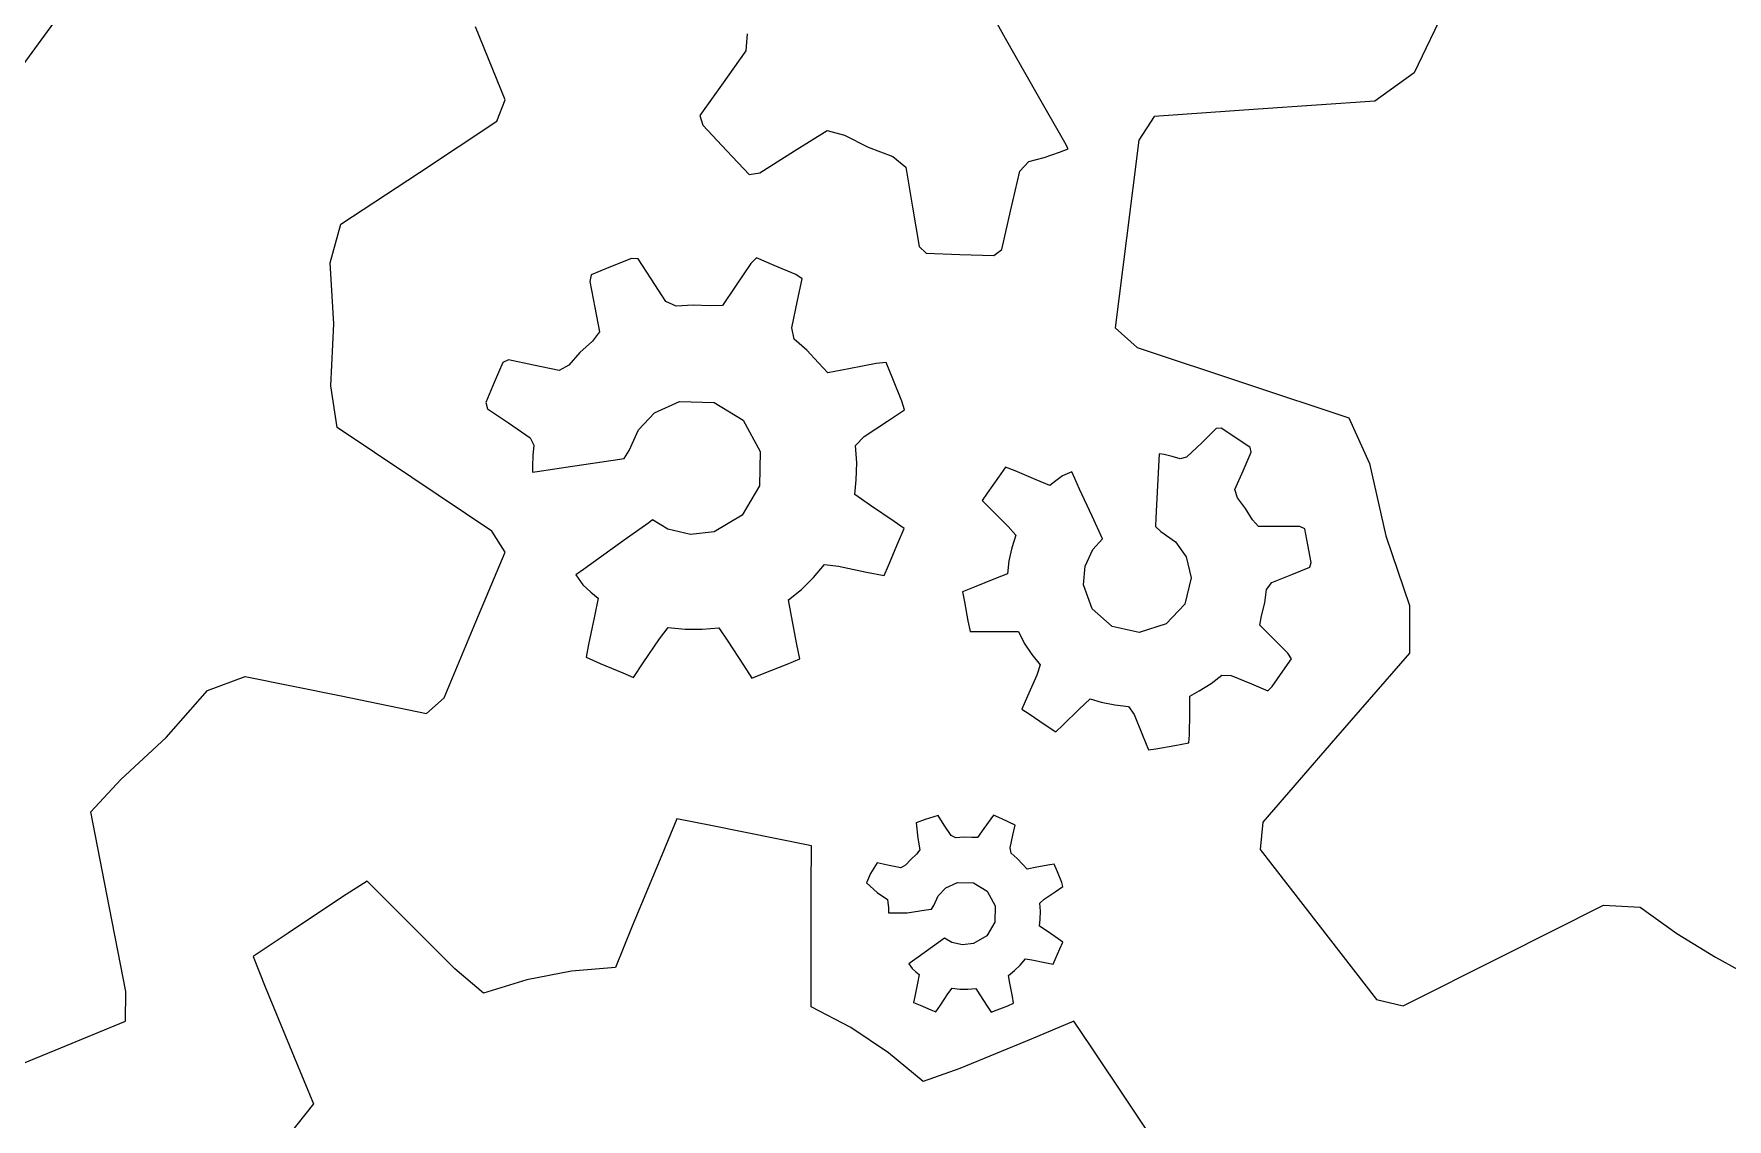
# Model space of a CAD drawing. Header units: metres. Extents: x 1284 to 1630, y 1792 to 2073.
# Drawn here: x 1453.74 to 1466.01, y 1849.93 to 1857.79 of the extents above; entities that cross this region are included whole.
import ezdxf

# ---------------------------------------------------------------- set-up
doc = ezdxf.new("R2010")
doc.units = ezdxf.units.M

msp = doc.modelspace()

# ---------------------------------------------------------------- linework, layer by layer
at = {"layer": 'COMPONENT0'}
for p, q in [((1463.973, 1857.999, 0.001), (1463.738, 1857.511, 0.001)), ((1453.926, 1857.935, 0.001), (1453.284, 1857.062, 0.001)), ((1457.152, 1857.316, 0.001), (1456.936, 1857.844, 0.001)), ((1460.777, 1857.76, 0.001), (1460.716, 1857.868, 0.001)), ((1458.904, 1857.794, 0.001), (1458.896, 1857.669, 0.001)), ((1461.007, 1857.357, 0.001), (1460.777, 1857.76, 0.001)), ((1458.896, 1857.669, 0.001), (1458.719, 1857.422, 0.001)), ((1463.738, 1857.511, 0.001), (1463.453, 1857.306, 0.001)), ((1458.719, 1857.422, 0.001), (1458.562, 1857.202, 0.001)), ((1461.206, 1857.007, 0.001), (1461.007, 1857.357, 0.001)), ((1457.092, 1857.16, 0.001), (1457.152, 1857.316, 0.001)), ((1462.608, 1857.247, 0.001), (1461.854, 1857.194, 0.001)), ((1463.453, 1857.306, 0.001), (1462.608, 1857.247, 0.001)), ((1456.531, 1856.789, 0.001), (1457.092, 1857.16, 0.001)), ((1458.562, 1857.202, 0.001), (1458.584, 1857.132, 0.001)), ((1458.584, 1857.132, 0.001), (1458.759, 1856.946, 0.001)), ((1459.249, 1856.945, 0.001), (1459.486, 1857.094, 0.001)), ((1459.486, 1857.094, 0.001), (1459.611, 1857.059, 0.001)), ((1461.854, 1857.194, 0.001), (1461.743, 1857.022, 0.001)), ((1459.611, 1857.059, 0.001), (1459.783, 1856.973, 0.001)), ((1459.783, 1856.973, 0.001), (1459.961, 1856.905, 0.001)), ((1461.232, 1856.961, 0.001), (1461.206, 1857.007, 0.001)), ((1461.743, 1857.022, 0.001), (1461.653, 1856.313, 0.001)), ((1458.759, 1856.946, 0.001), (1458.92, 1856.775, 0.001)), ((1458.996, 1856.787, 0.001), (1459.249, 1856.945, 0.001)), ((1459.961, 1856.905, 0.001), (1460.056, 1856.826, 0.001)), ((1460.88, 1856.797, 0.001), (1460.945, 1856.867, 0.001)), ((1460.945, 1856.867, 0.001), (1461.058, 1856.897, 0.001)), ((1461.058, 1856.897, 0.001), (1461.169, 1856.935, 0.001)), ((1461.169, 1856.935, 0.001), (1461.232, 1856.961, 0.001)), ((1455.962, 1856.413, 0.001), (1456.531, 1856.789, 0.001)), ((1458.92, 1856.775, 0.001), (1458.996, 1856.787, 0.001)), ((1460.056, 1856.826, 0.001), (1460.104, 1856.538, 0.001)), ((1460.814, 1856.508, 0.001), (1460.88, 1856.797, 0.001)), ((1460.104, 1856.538, 0.001), (1460.151, 1856.253, 0.001)), ((1460.75, 1856.231, 0.001), (1460.814, 1856.508, 0.001)), ((1455.884, 1856.135, 0.001), (1455.962, 1856.413, 0.001)), ((1460.151, 1856.253, 0.001), (1460.202, 1856.203, 0.001)), ((1461.653, 1856.313, 0.001), (1461.572, 1855.664, 0.001)), ((1455.91, 1855.691, 0.001), (1455.884, 1856.135, 0.001)), ((1458.068, 1856.166, 0.001), (1457.915, 1856.105, 0.001)), ((1458.115, 1856.163, 0.001), (1458.068, 1856.166, 0.001)), ((1458.21, 1856.018, 0.001), (1458.115, 1856.163, 0.001)), ((1458.931, 1856.129, 0.001), (1458.82, 1855.965, 0.001)), ((1458.973, 1856.17, 0.001), (1458.931, 1856.129, 0.001)), ((1459.102, 1856.115, 0.001), (1458.973, 1856.17, 0.001)), ((1459.259, 1856.049, 0.001), (1459.102, 1856.115, 0.001)), ((1460.202, 1856.203, 0.001), (1460.446, 1856.195, 0.001)), ((1460.446, 1856.195, 0.001), (1460.693, 1856.188, 0.001)), ((1460.693, 1856.188, 0.001), (1460.75, 1856.231, 0.001)), ((1457.776, 1856.048, 0.001), (1457.765, 1856, 0.001)), ((1457.765, 1856, 0.001), (1457.801, 1855.811, 0.001)), ((1457.915, 1856.105, 0.001), (1457.776, 1856.048, 0.001)), ((1458.317, 1855.854, 0.001), (1458.21, 1856.018, 0.001)), ((1459.304, 1856.017, 0.001), (1459.259, 1856.049, 0.001)), ((1459.271, 1855.86, 0.001), (1459.304, 1856.017, 0.001)), ((1458.82, 1855.965, 0.001), (1458.726, 1855.826, 0.001)), ((1457.801, 1855.811, 0.001), (1457.835, 1855.635, 0.001)), ((1458.39, 1855.82, 0.001), (1458.317, 1855.854, 0.001)), ((1458.515, 1855.828, 0.001), (1458.39, 1855.82, 0.001)), ((1458.638, 1855.823, 0.001), (1458.515, 1855.828, 0.001)), ((1458.726, 1855.826, 0.001), (1458.638, 1855.823, 0.001)), ((1459.23, 1855.664, 0.001), (1459.271, 1855.86, 0.001)), ((1455.888, 1855.243, 0.001), (1455.91, 1855.691, 0.001)), ((1457.835, 1855.635, 0.001), (1457.785, 1855.567, 0.001)), ((1459.245, 1855.582, 0.001), (1459.23, 1855.664, 0.001)), ((1461.572, 1855.664, 0.001), (1461.732, 1855.521, 0.001)), ((1457.785, 1855.567, 0.001), (1457.693, 1855.485, 0.001)), ((1459.338, 1855.501, 0.001), (1459.245, 1855.582, 0.001)), ((1459.423, 1855.41, 0.001), (1459.338, 1855.501, 0.001)), ((1461.732, 1855.521, 0.001), (1462.523, 1855.258, 0.001)), ((1457.134, 1855.412, 0.001), (1457.073, 1855.267, 0.001)), ((1457.176, 1855.431, 0.001), (1457.134, 1855.412, 0.001)), ((1457.358, 1855.393, 0.001), (1457.176, 1855.431, 0.001)), ((1457.542, 1855.355, 0.001), (1457.358, 1855.393, 0.001)), ((1457.612, 1855.393, 0.001), (1457.542, 1855.355, 0.001)), ((1457.693, 1855.485, 0.001), (1457.612, 1855.393, 0.001)), ((1459.49, 1855.337, 0.001), (1459.423, 1855.41, 0.001)), ((1459.84, 1855.404, 0.001), (1459.641, 1855.365, 0.001)), ((1459.912, 1855.411, 0.001), (1459.84, 1855.404, 0.001)), ((1459.96, 1855.293, 0.001), (1459.912, 1855.411, 0.001)), ((1457.073, 1855.267, 0.001), (1457.011, 1855.121, 0.001)), ((1459.641, 1855.365, 0.001), (1459.49, 1855.337, 0.001)), ((1460.026, 1855.131, 0.001), (1459.96, 1855.293, 0.001)), ((1462.523, 1855.258, 0.001), (1463.265, 1855.011, 0.001)), ((1455.934, 1854.942, 0.001), (1455.888, 1855.243, 0.001)), ((1460.045, 1855.068, 0.001), (1460.026, 1855.131, 0.001)), ((1457.011, 1855.121, 0.001), (1457.024, 1855.077, 0.001)), ((1457.024, 1855.077, 0.001), (1457.175, 1854.974, 0.001)), ((1458.118, 1854.925, 0.001), (1458.234, 1855.047, 0.001)), ((1458.234, 1855.047, 0.001), (1458.416, 1855.13, 0.001)), ((1458.416, 1855.13, 0.001), (1458.665, 1855.121, 0.001)), ((1458.665, 1855.121, 0.001), (1458.876, 1854.993, 0.001)), ((1459.923, 1854.988, 0.001), (1460.045, 1855.068, 0.001)), ((1463.265, 1855.011, 0.001), (1463.415, 1854.68, 0.001)), ((1456.476, 1854.578, 0.001), (1455.934, 1854.942, 0.001)), ((1457.175, 1854.974, 0.001), (1457.333, 1854.867, 0.001)), ((1458.051, 1854.774, 0.001), (1458.118, 1854.925, 0.001)), ((1458.876, 1854.993, 0.001), (1459, 1854.768, 0.001)), ((1459.752, 1854.876, 0.001), (1459.923, 1854.988, 0.001)), ((1462.303, 1854.933, 0.001), (1462.199, 1854.831, 0.001)), ((1462.34, 1854.936, 0.001), (1462.303, 1854.933, 0.001)), ((1462.445, 1854.866, 0.001), (1462.34, 1854.936, 0.001)), ((1457.333, 1854.867, 0.001), (1457.36, 1854.812, 0.001)), ((1457.36, 1854.812, 0.001), (1457.352, 1854.737, 0.001)), ((1458.014, 1854.717, 0.001), (1458.051, 1854.774, 0.001)), ((1459, 1854.768, 0.001), (1458.994, 1854.518, 0.001)), ((1459.689, 1854.81, 0.001), (1459.752, 1854.876, 0.001)), ((1459.699, 1854.685, 0.001), (1459.689, 1854.81, 0.001)), ((1462.199, 1854.831, 0.001), (1462.089, 1854.726, 0.001)), ((1462.549, 1854.797, 0.001), (1462.445, 1854.866, 0.001)), ((1462.557, 1854.762, 0.001), (1462.549, 1854.797, 0.001)), ((1457.352, 1854.737, 0.001), (1457.349, 1854.662, 0.001)), ((1457.349, 1854.662, 0.001), (1457.35, 1854.618, 0.001)), ((1457.383, 1854.623, 0.001), (1457.639, 1854.661, 0.001)), ((1457.639, 1854.661, 0.001), (1457.935, 1854.705, 0.001)), ((1457.935, 1854.705, 0.001), (1458.014, 1854.717, 0.001)), ((1459.696, 1854.561, 0.001), (1459.699, 1854.685, 0.001)), ((1460.776, 1854.654, 0.001), (1460.726, 1854.582, 0.001)), ((1460.846, 1854.626, 0.001), (1460.776, 1854.654, 0.001)), ((1461.891, 1854.751, 0.001), (1461.879, 1854.521, 0.001)), ((1461.926, 1854.745, 0.001), (1461.891, 1854.751, 0.001)), ((1461.985, 1854.731, 0.001), (1461.926, 1854.745, 0.001)), ((1462.042, 1854.714, 0.001), (1461.985, 1854.731, 0.001)), ((1462.089, 1854.726, 0.001), (1462.042, 1854.714, 0.001)), ((1462.498, 1854.628, 0.001), (1462.557, 1854.762, 0.001)), ((1463.415, 1854.68, 0.001), (1463.533, 1854.156, 0.001)), ((1457.054, 1854.189, 0.001), (1456.476, 1854.578, 0.001)), ((1457.35, 1854.618, 0.001), (1457.383, 1854.623, 0.001)), ((1458.994, 1854.518, 0.001), (1458.869, 1854.306, 0.001)), ((1459.686, 1854.455, 0.001), (1459.696, 1854.561, 0.001)), ((1460.726, 1854.582, 0.001), (1460.645, 1854.466, 0.001)), ((1461, 1854.562, 0.001), (1460.846, 1854.626, 0.001)), ((1461.099, 1854.521, 0.001), (1461, 1854.562, 0.001)), ((1461.142, 1854.555, 0.001), (1461.099, 1854.521, 0.001)), ((1461.191, 1854.592, 0.001), (1461.142, 1854.555, 0.001)), ((1461.257, 1854.62, 0.001), (1461.191, 1854.592, 0.001)), ((1461.279, 1854.572, 0.001), (1461.257, 1854.62, 0.001)), ((1461.314, 1854.495, 0.001), (1461.279, 1854.572, 0.001)), ((1461.879, 1854.521, 0.001), (1461.866, 1854.287, 0.001)), ((1462.439, 1854.492, 0.001), (1462.498, 1854.628, 0.001)), ((1459.8, 1854.377, 0.001), (1459.686, 1854.455, 0.001)), ((1460.645, 1854.466, 0.001), (1460.608, 1854.411, 0.001)), ((1460.608, 1854.411, 0.001), (1460.679, 1854.341, 0.001)), ((1461.405, 1854.298, 0.001), (1461.314, 1854.495, 0.001)), ((1462.458, 1854.432, 0.001), (1462.439, 1854.492, 0.001)), ((1462.516, 1854.355, 0.001), (1462.458, 1854.432, 0.001)), ((1458.869, 1854.306, 0.001), (1458.666, 1854.185, 0.001)), ((1459.971, 1854.261, 0.001), (1459.8, 1854.377, 0.001)), ((1460.679, 1854.341, 0.001), (1460.796, 1854.224, 0.001)), ((1461.48, 1854.134, 0.001), (1461.405, 1854.298, 0.001)), ((1461.866, 1854.287, 0.001), (1461.863, 1854.224, 0.001)), ((1462.566, 1854.272, 0.001), (1462.516, 1854.355, 0.001)), ((1462.611, 1854.224, 0.001), (1462.566, 1854.272, 0.001)), ((1457.151, 1854.038, 0.001), (1457.054, 1854.189, 0.001)), ((1458.192, 1854.251, 0.001), (1458.032, 1854.137, 0.001)), ((1458.219, 1854.271, 0.001), (1458.192, 1854.251, 0.001)), ((1458.331, 1854.204, 0.001), (1458.219, 1854.271, 0.001)), ((1458.494, 1854.165, 0.001), (1458.331, 1854.204, 0.001)), ((1458.666, 1854.185, 0.001), (1458.494, 1854.165, 0.001)), ((1460.043, 1854.21, 0.001), (1459.971, 1854.261, 0.001)), ((1459.998, 1854.104, 0.001), (1460.043, 1854.21, 0.001)), ((1460.796, 1854.224, 0.001), (1460.852, 1854.162, 0.001)), ((1460.852, 1854.162, 0.001), (1460.822, 1854.07, 0.001)), ((1461.863, 1854.224, 0.001), (1461.902, 1854.187, 0.001)), ((1461.902, 1854.187, 0.001), (1462.009, 1854.112, 0.001)), ((1462.755, 1854.223, 0.001), (1462.611, 1854.224, 0.001)), ((1462.909, 1854.223, 0.001), (1462.755, 1854.223, 0.001)), ((1462.945, 1854.207, 0.001), (1462.909, 1854.223, 0.001)), ((1462.967, 1854.091, 0.001), (1462.945, 1854.207, 0.001)), ((1463.533, 1854.156, 0.001), (1463.705, 1853.652, 0.001)), ((1456.94, 1853.534, 0.001), (1457.151, 1854.038, 0.001)), ((1458.032, 1854.137, 0.001), (1457.807, 1853.976, 0.001)), ((1459.929, 1853.941, 0.001), (1459.998, 1854.104, 0.001)), ((1460.822, 1854.07, 0.001), (1460.801, 1853.975, 0.001)), ((1461.353, 1853.937, 0.001), (1461.41, 1854.057, 0.001)), ((1461.41, 1854.057, 0.001), (1461.48, 1854.134, 0.001)), ((1462.009, 1854.112, 0.001), (1462.086, 1854.005, 0.001)), ((1462.991, 1853.964, 0.001), (1462.967, 1854.091, 0.001)), ((1457.72, 1853.913, 0.001), (1457.665, 1853.874, 0.001)), ((1457.807, 1853.976, 0.001), (1457.72, 1853.913, 0.001)), ((1459.387, 1853.854, 0.001), (1459.466, 1853.949, 0.001)), ((1459.466, 1853.949, 0.001), (1459.566, 1853.937, 0.001)), ((1459.566, 1853.937, 0.001), (1459.77, 1853.894, 0.001)), ((1459.897, 1853.868, 0.001), (1459.929, 1853.941, 0.001)), ((1460.801, 1853.975, 0.001), (1460.791, 1853.881, 0.001)), ((1461.341, 1853.802, 0.001), (1461.353, 1853.937, 0.001)), ((1462.086, 1854.005, 0.001), (1462.122, 1853.852, 0.001)), ((1462.852, 1853.877, 0.001), (1462.981, 1853.929, 0.001)), ((1462.981, 1853.929, 0.001), (1462.991, 1853.964, 0.001)), ((1457.665, 1853.874, 0.001), (1457.715, 1853.8, 0.001)), ((1457.715, 1853.8, 0.001), (1457.773, 1853.749, 0.001)), ((1459.298, 1853.768, 0.001), (1459.387, 1853.854, 0.001)), ((1459.77, 1853.894, 0.001), (1459.897, 1853.868, 0.001)), ((1460.549, 1853.784, 0.001), (1460.465, 1853.75, 0.001)), ((1460.704, 1853.846, 0.001), (1460.549, 1853.784, 0.001)), ((1460.791, 1853.881, 0.001), (1460.704, 1853.846, 0.001)), ((1461.404, 1853.627, 0.001), (1461.341, 1853.802, 0.001)), ((1462.122, 1853.852, 0.001), (1462.076, 1853.661, 0.001)), ((1462.668, 1853.768, 0.001), (1462.707, 1853.819, 0.001)), ((1462.707, 1853.819, 0.001), (1462.852, 1853.877, 0.001)), ((1457.773, 1853.749, 0.001), (1457.826, 1853.705, 0.001)), ((1457.826, 1853.705, 0.001), (1457.799, 1853.573, 0.001)), ((1459.204, 1853.693, 0.001), (1459.298, 1853.768, 0.001)), ((1459.227, 1853.574, 0.001), (1459.204, 1853.693, 0.001)), ((1460.465, 1853.75, 0.001), (1460.479, 1853.677, 0.001)), ((1460.479, 1853.677, 0.001), (1460.505, 1853.54, 0.001)), ((1462.076, 1853.661, 0.001), (1461.942, 1853.518, 0.001)), ((1462.631, 1853.577, 0.001), (1462.655, 1853.671, 0.001)), ((1462.655, 1853.671, 0.001), (1462.668, 1853.768, 0.001)), ((1457.799, 1853.573, 0.001), (1457.756, 1853.368, 0.001)), ((1459.266, 1853.369, 0.001), (1459.227, 1853.574, 0.001)), ((1460.505, 1853.54, 0.001), (1460.52, 1853.463, 0.001)), ((1461.55, 1853.499, 0.001), (1461.404, 1853.627, 0.001)), ((1462.619, 1853.508, 0.001), (1462.631, 1853.577, 0.001)), ((1463.705, 1853.652, 0.001), (1463.704, 1853.306, 0.001)), ((1456.709, 1852.983, 0.001), (1456.94, 1853.534, 0.001)), ((1458.27, 1853.409, 0.001), (1458.334, 1853.493, 0.001)), ((1458.334, 1853.493, 0.001), (1458.455, 1853.479, 0.001)), ((1458.455, 1853.479, 0.001), (1458.579, 1853.479, 0.001)), ((1458.579, 1853.479, 0.001), (1458.7, 1853.49, 0.001)), ((1458.7, 1853.49, 0.001), (1458.764, 1853.393, 0.001)), ((1460.52, 1853.463, 0.001), (1460.606, 1853.463, 0.001)), ((1460.606, 1853.463, 0.001), (1460.773, 1853.462, 0.001)), ((1460.773, 1853.462, 0.001), (1460.87, 1853.462, 0.001)), ((1460.87, 1853.462, 0.001), (1460.913, 1853.378, 0.001)), ((1461.745, 1853.457, 0.001), (1461.55, 1853.499, 0.001)), ((1461.942, 1853.518, 0.001), (1461.745, 1853.457, 0.001)), ((1462.713, 1853.415, 0.001), (1462.619, 1853.508, 0.001)), ((1462.823, 1853.305, 0.001), (1462.713, 1853.415, 0.001)), ((1457.756, 1853.368, 0.001), (1457.738, 1853.276, 0.001)), ((1458.152, 1853.235, 0.001), (1458.27, 1853.409, 0.001)), ((1458.764, 1853.393, 0.001), (1458.879, 1853.218, 0.001)), ((1459.286, 1853.264, 0.001), (1459.266, 1853.369, 0.001)), ((1460.913, 1853.378, 0.001), (1460.967, 1853.297, 0.001)), ((1460.967, 1853.297, 0.001), (1461.029, 1853.222, 0.001)), ((1462.849, 1853.266, 0.001), (1462.823, 1853.305, 0.001)), ((1463.704, 1853.306, 0.001), (1463.169, 1852.69, 0.001)), ((1457.738, 1853.276, 0.001), (1457.84, 1853.232, 0.001)), ((1457.84, 1853.232, 0.001), (1458.004, 1853.163, 0.001)), ((1458.081, 1853.131, 0.001), (1458.152, 1853.235, 0.001)), ((1458.879, 1853.218, 0.001), (1458.94, 1853.124, 0.001)), ((1459.029, 1853.16, 0.001), (1459.194, 1853.227, 0.001)), ((1459.194, 1853.227, 0.001), (1459.286, 1853.264, 0.001)), ((1461.029, 1853.222, 0.001), (1461.003, 1853.146, 0.001)), ((1462.709, 1853.064, 0.001), (1462.786, 1853.175, 0.001)), ((1462.786, 1853.175, 0.001), (1462.849, 1853.266, 0.001)), ((1454.994, 1853.036, 0.001), (1455.269, 1853.138, 0.001)), ((1455.269, 1853.138, 0.001), (1455.963, 1852.996, 0.001)), ((1458.004, 1853.163, 0.001), (1458.081, 1853.131, 0.001)), ((1458.94, 1853.124, 0.001), (1459.029, 1853.16, 0.001)), ((1461.003, 1853.146, 0.001), (1460.937, 1852.995, 0.001)), ((1462.181, 1853.034, 0.001), (1462.266, 1853.086, 0.001)), ((1462.266, 1853.086, 0.001), (1462.344, 1853.146, 0.001)), ((1462.344, 1853.146, 0.001), (1462.411, 1853.144, 0.001)), ((1462.411, 1853.144, 0.001), (1462.559, 1853.083, 0.001)), ((1462.559, 1853.083, 0.001), (1462.677, 1853.034, 0.001)), ((1462.677, 1853.034, 0.001), (1462.709, 1853.064, 0.001)), ((1454.696, 1852.696, 0.001), (1454.994, 1853.036, 0.001)), ((1455.963, 1852.996, 0.001), (1456.581, 1852.87, 0.001)), ((1456.581, 1852.87, 0.001), (1456.709, 1852.983, 0.001)), ((1460.937, 1852.995, 0.001), (1460.896, 1852.901, 0.001)), ((1461.311, 1852.9, 0.001), (1461.39, 1852.976, 0.001)), ((1461.39, 1852.976, 0.001), (1461.471, 1852.952, 0.001)), ((1461.471, 1852.952, 0.001), (1461.568, 1852.931, 0.001)), ((1461.568, 1852.931, 0.001), (1461.668, 1852.92, 0.001)), ((1462.112, 1852.873, 0.001), (1462.113, 1852.994, 0.001)), ((1462.113, 1852.994, 0.001), (1462.181, 1853.034, 0.001)), ((1460.896, 1852.901, 0.001), (1460.948, 1852.866, 0.001)), ((1460.948, 1852.866, 0.001), (1461.065, 1852.788, 0.001)), ((1461.192, 1852.785, 0.001), (1461.311, 1852.9, 0.001)), ((1461.668, 1852.92, 0.001), (1461.71, 1852.861, 0.001)), ((1461.71, 1852.861, 0.001), (1461.77, 1852.712, 0.001)), ((1462.11, 1852.714, 0.001), (1462.112, 1852.873, 0.001)), ((1454.367, 1852.392, 0.001), (1454.696, 1852.696, 0.001)), ((1461.065, 1852.788, 0.001), (1461.141, 1852.737, 0.001)), ((1461.141, 1852.737, 0.001), (1461.192, 1852.785, 0.001)), ((1461.77, 1852.712, 0.001), (1461.813, 1852.606, 0.001)), ((1462.105, 1852.657, 0.001), (1462.11, 1852.714, 0.001)), ((1463.169, 1852.69, 0.001), (1462.641, 1852.082, 0.001)), ((1461.813, 1852.606, 0.001), (1461.866, 1852.612, 0.001)), ((1461.866, 1852.612, 0.001), (1462.004, 1852.638, 0.001)), ((1462.004, 1852.638, 0.001), (1462.105, 1852.657, 0.001)), ((1454.149, 1852.157, 0.001), (1454.367, 1852.392, 0.001)), ((1454.266, 1851.561, 0.001), (1454.149, 1852.157, 0.001)), ((1458.396, 1852.106, 0.001), (1458.286, 1851.842, 0.001)), ((1458.655, 1852.054, 0.001), (1458.396, 1852.106, 0.001)), ((1460.195, 1852.102, 0.001), (1460.129, 1852.076, 0.001)), ((1460.129, 1852.076, 0.001), (1460.141, 1851.965, 0.001)), ((1460.288, 1852.129, 0.001), (1460.195, 1852.102, 0.001)), ((1460.333, 1852.061, 0.001), (1460.288, 1852.129, 0.001)), ((1460.691, 1852.132, 0.001), (1460.619, 1852.036, 0.001)), ((1460.751, 1852.107, 0.001), (1460.691, 1852.132, 0.001)), ((1460.846, 1852.061, 0.001), (1460.751, 1852.107, 0.001)), ((1462.641, 1852.082, 0.001), (1462.622, 1851.883, 0.001)), ((1459.121, 1851.961, 0.001), (1458.655, 1852.054, 0.001)), ((1459.371, 1851.911, 0.001), (1459.121, 1851.961, 0.001)), ((1460.141, 1851.965, 0.001), (1460.157, 1851.882, 0.001)), ((1460.383, 1851.985, 0.001), (1460.333, 1852.061, 0.001)), ((1460.417, 1851.969, 0.001), (1460.383, 1851.985, 0.001)), ((1460.476, 1851.972, 0.001), (1460.417, 1851.969, 0.001)), ((1460.533, 1851.97, 0.001), (1460.476, 1851.972, 0.001)), ((1460.575, 1851.971, 0.001), (1460.533, 1851.97, 0.001)), ((1460.619, 1852.036, 0.001), (1460.575, 1851.971, 0.001)), ((1460.811, 1851.895, 0.001), (1460.831, 1851.987, 0.001)), ((1460.831, 1851.987, 0.001), (1460.846, 1852.061, 0.001)), ((1458.286, 1851.842, 0.001), (1458.073, 1851.328, 0.001)), ((1459.37, 1851.613, 0.001), (1459.371, 1851.911, 0.001)), ((1460.133, 1851.85, 0.001), (1460.09, 1851.811, 0.001)), ((1460.157, 1851.882, 0.001), (1460.133, 1851.85, 0.001)), ((1460.818, 1851.857, 0.001), (1460.811, 1851.895, 0.001)), ((1460.862, 1851.819, 0.001), (1460.818, 1851.857, 0.001)), ((1460.902, 1851.776, 0.001), (1460.862, 1851.819, 0.001)), ((1462.622, 1851.883, 0.001), (1463.04, 1851.344, 0.001)), ((1459.8, 1851.71, 0.001), (1459.771, 1851.641, 0.001)), ((1459.848, 1851.786, 0.001), (1459.8, 1851.71, 0.001)), ((1459.933, 1851.768, 0.001), (1459.848, 1851.786, 0.001)), ((1460.019, 1851.751, 0.001), (1459.933, 1851.768, 0.001)), ((1460.052, 1851.769, 0.001), (1460.019, 1851.751, 0.001)), ((1460.09, 1851.811, 0.001), (1460.052, 1851.769, 0.001)), ((1460.933, 1851.741, 0.001), (1460.902, 1851.776, 0.001)), ((1461.003, 1851.755, 0.001), (1460.933, 1851.741, 0.001)), ((1461.097, 1851.773, 0.001), (1461.003, 1851.755, 0.001)), ((1461.13, 1851.777, 0.001), (1461.097, 1851.773, 0.001)), ((1461.153, 1851.721, 0.001), (1461.13, 1851.777, 0.001)), ((1461.184, 1851.645, 0.001), (1461.153, 1851.721, 0.001)), ((1456.152, 1851.655, 0.001), (1455.973, 1851.54, 0.001)), ((1456.396, 1851.411, 0.001), (1456.152, 1851.655, 0.001)), ((1459.37, 1851.055, 0.001), (1459.37, 1851.613, 0.001)), ((1459.771, 1851.641, 0.001), (1459.848, 1851.572, 0.001)), ((1460.289, 1851.549, 0.001), (1460.344, 1851.606, 0.001)), ((1460.344, 1851.606, 0.001), (1460.429, 1851.645, 0.001)), ((1460.429, 1851.645, 0.001), (1460.546, 1851.641, 0.001)), ((1460.546, 1851.641, 0.001), (1460.645, 1851.581, 0.001)), ((1460.645, 1851.581, 0.001), (1460.703, 1851.475, 0.001)), ((1461.056, 1851.525, 0.001), (1461.136, 1851.578, 0.001)), ((1461.136, 1851.578, 0.001), (1461.193, 1851.615, 0.001)), ((1461.193, 1851.615, 0.001), (1461.184, 1851.645, 0.001)), ((1454.404, 1850.854, 0.001), (1454.266, 1851.561, 0.001)), ((1455.973, 1851.54, 0.001), (1455.58, 1851.278, 0.001)), ((1459.848, 1851.572, 0.001), (1459.921, 1851.522, 0.001)), ((1459.921, 1851.522, 0.001), (1459.93, 1851.461, 0.001)), ((1459.93, 1851.461, 0.001), (1459.929, 1851.426, 0.001)), ((1460.203, 1851.446, 0.001), (1460.24, 1851.451, 0.001)), ((1460.24, 1851.451, 0.001), (1460.258, 1851.478, 0.001)), ((1460.258, 1851.478, 0.001), (1460.289, 1851.549, 0.001)), ((1460.703, 1851.475, 0.001), (1460.7, 1851.358, 0.001)), ((1461.026, 1851.495, 0.001), (1461.056, 1851.525, 0.001)), ((1461.031, 1851.436, 0.001), (1461.026, 1851.495, 0.001)), ((1464.37, 1851.109, 0.001), (1465.109, 1851.48, 0.001)), ((1465.109, 1851.48, 0.001), (1465.375, 1851.465, 0.001)), ((1465.375, 1851.465, 0.001), (1465.642, 1851.276, 0.001)), ((1456.787, 1851.019, 0.001), (1456.396, 1851.411, 0.001)), ((1458.073, 1851.328, 0.001), (1457.95, 1851.029, 0.001)), ((1459.929, 1851.426, 0.001), (1460.065, 1851.425, 0.001)), ((1460.065, 1851.425, 0.001), (1460.203, 1851.446, 0.001)), ((1460.7, 1851.358, 0.001), (1460.641, 1851.258, 0.001)), ((1461.024, 1851.328, 0.001), (1461.029, 1851.378, 0.001)), ((1461.078, 1851.292, 0.001), (1461.024, 1851.328, 0.001)), ((1461.029, 1851.378, 0.001), (1461.031, 1851.436, 0.001)), ((1463.04, 1851.344, 0.001), (1463.465, 1850.798, 0.001)), ((1455.58, 1851.278, 0.001), (1455.326, 1851.108, 0.001)), ((1460.336, 1851.242, 0.001), (1460.249, 1851.179, 0.001)), ((1460.389, 1851.211, 0.001), (1460.336, 1851.242, 0.001)), ((1460.465, 1851.193, 0.001), (1460.389, 1851.211, 0.001)), ((1460.641, 1851.258, 0.001), (1460.546, 1851.202, 0.001)), ((1461.158, 1851.237, 0.001), (1461.078, 1851.292, 0.001)), ((1461.192, 1851.213, 0.001), (1461.158, 1851.237, 0.001)), ((1461.171, 1851.164, 0.001), (1461.192, 1851.213, 0.001)), ((1465.642, 1851.276, 0.001), (1465.922, 1851.103, 0.001)), ((1455.326, 1851.108, 0.001), (1455.412, 1850.888, 0.001)), ((1460.143, 1851.104, 0.001), (1460.102, 1851.075, 0.001)), ((1460.249, 1851.179, 0.001), (1460.143, 1851.104, 0.001)), ((1460.546, 1851.202, 0.001), (1460.465, 1851.193, 0.001)), ((1460.884, 1851.046, 0.001), (1460.921, 1851.091, 0.001)), ((1460.921, 1851.091, 0.001), (1460.968, 1851.085, 0.001)), ((1460.968, 1851.085, 0.001), (1461.063, 1851.065, 0.001)), ((1461.123, 1851.053, 0.001), (1461.138, 1851.087, 0.001)), ((1461.138, 1851.087, 0.001), (1461.171, 1851.164, 0.001)), ((1463.658, 1850.752, 0.001), (1464.37, 1851.109, 0.001)), ((1465.922, 1851.103, 0.001), (1466.089, 1851.013, 0.001)), ((1456.994, 1850.844, 0.001), (1456.787, 1851.019, 0.001)), ((1457.633, 1851.001, 0.001), (1457.308, 1850.939, 0.001)), ((1457.95, 1851.029, 0.001), (1457.633, 1851.001, 0.001)), ((1459.369, 1850.744, 0.001), (1459.37, 1851.055, 0.001)), ((1460.102, 1851.075, 0.001), (1460.077, 1851.056, 0.001)), ((1460.077, 1851.056, 0.001), (1460.1, 1851.022, 0.001)), ((1460.1, 1851.022, 0.001), (1460.127, 1850.998, 0.001)), ((1460.127, 1850.998, 0.001), (1460.152, 1850.977, 0.001)), ((1460.152, 1850.977, 0.001), (1460.139, 1850.915, 0.001)), ((1460.798, 1850.971, 0.001), (1460.842, 1851.006, 0.001)), ((1460.809, 1850.915, 0.001), (1460.798, 1850.971, 0.001)), ((1460.842, 1851.006, 0.001), (1460.884, 1851.046, 0.001)), ((1461.063, 1851.065, 0.001), (1461.123, 1851.053, 0.001)), ((1454.402, 1850.64, 0.001), (1454.404, 1850.854, 0.001)), ((1455.412, 1850.888, 0.001), (1455.623, 1850.38, 0.001)), ((1457.308, 1850.939, 0.001), (1456.994, 1850.844, 0.001)), ((1460.139, 1850.915, 0.001), (1460.119, 1850.819, 0.001)), ((1460.305, 1850.757, 0.001), (1460.36, 1850.838, 0.001)), ((1460.36, 1850.838, 0.001), (1460.39, 1850.878, 0.001)), ((1460.39, 1850.878, 0.001), (1460.447, 1850.871, 0.001)), ((1460.447, 1850.871, 0.001), (1460.505, 1850.871, 0.001)), ((1460.505, 1850.871, 0.001), (1460.562, 1850.876, 0.001)), ((1460.562, 1850.876, 0.001), (1460.592, 1850.83, 0.001)), ((1460.827, 1850.819, 0.001), (1460.809, 1850.915, 0.001)), ((1459.656, 1850.593, 0.001), (1459.369, 1850.744, 0.001)), ((1460.119, 1850.819, 0.001), (1460.111, 1850.776, 0.001)), ((1460.111, 1850.776, 0.001), (1460.159, 1850.755, 0.001)), ((1460.159, 1850.755, 0.001), (1460.235, 1850.723, 0.001)), ((1460.235, 1850.723, 0.001), (1460.272, 1850.708, 0.001)), ((1460.272, 1850.708, 0.001), (1460.305, 1850.757, 0.001)), ((1460.592, 1850.83, 0.001), (1460.645, 1850.748, 0.001)), ((1460.645, 1850.748, 0.001), (1460.674, 1850.704, 0.001)), ((1460.674, 1850.704, 0.001), (1460.716, 1850.721, 0.001)), ((1460.716, 1850.721, 0.001), (1460.793, 1850.752, 0.001)), ((1460.793, 1850.752, 0.001), (1460.836, 1850.77, 0.001)), ((1460.836, 1850.77, 0.001), (1460.827, 1850.819, 0.001)), ((1463.465, 1850.798, 0.001), (1463.658, 1850.752, 0.001)), ((1453.932, 1850.447, 0.001), (1454.402, 1850.64, 0.001)), ((1459.93, 1850.41, 0.001), (1459.656, 1850.593, 0.001)), ((1461.273, 1850.639, 0.001), (1460.962, 1850.51, 0.001)), ((1461.398, 1850.455, 0.001), (1461.273, 1850.639, 0.001)), ((1460.962, 1850.51, 0.001), (1460.446, 1850.296, 0.001)), ((1453.359, 1850.212, 0.001), (1453.932, 1850.447, 0.001)), ((1455.623, 1850.38, 0.001), (1455.764, 1850.041, 0.001)), ((1460.181, 1850.202, 0.001), (1459.93, 1850.41, 0.001)), ((1461.661, 1850.061, 0.001), (1461.398, 1850.455, 0.001)), ((1460.446, 1850.296, 0.001), (1460.181, 1850.202, 0.001)), ((1455.764, 1850.041, 0.001), (1455.586, 1849.82, 0.001)), ((1461.825, 1849.815, 0.001), (1461.661, 1850.061, 0.001))]:
    msp.add_line(p, q, dxfattribs=at)

doc.saveas('drawing.dxf')
